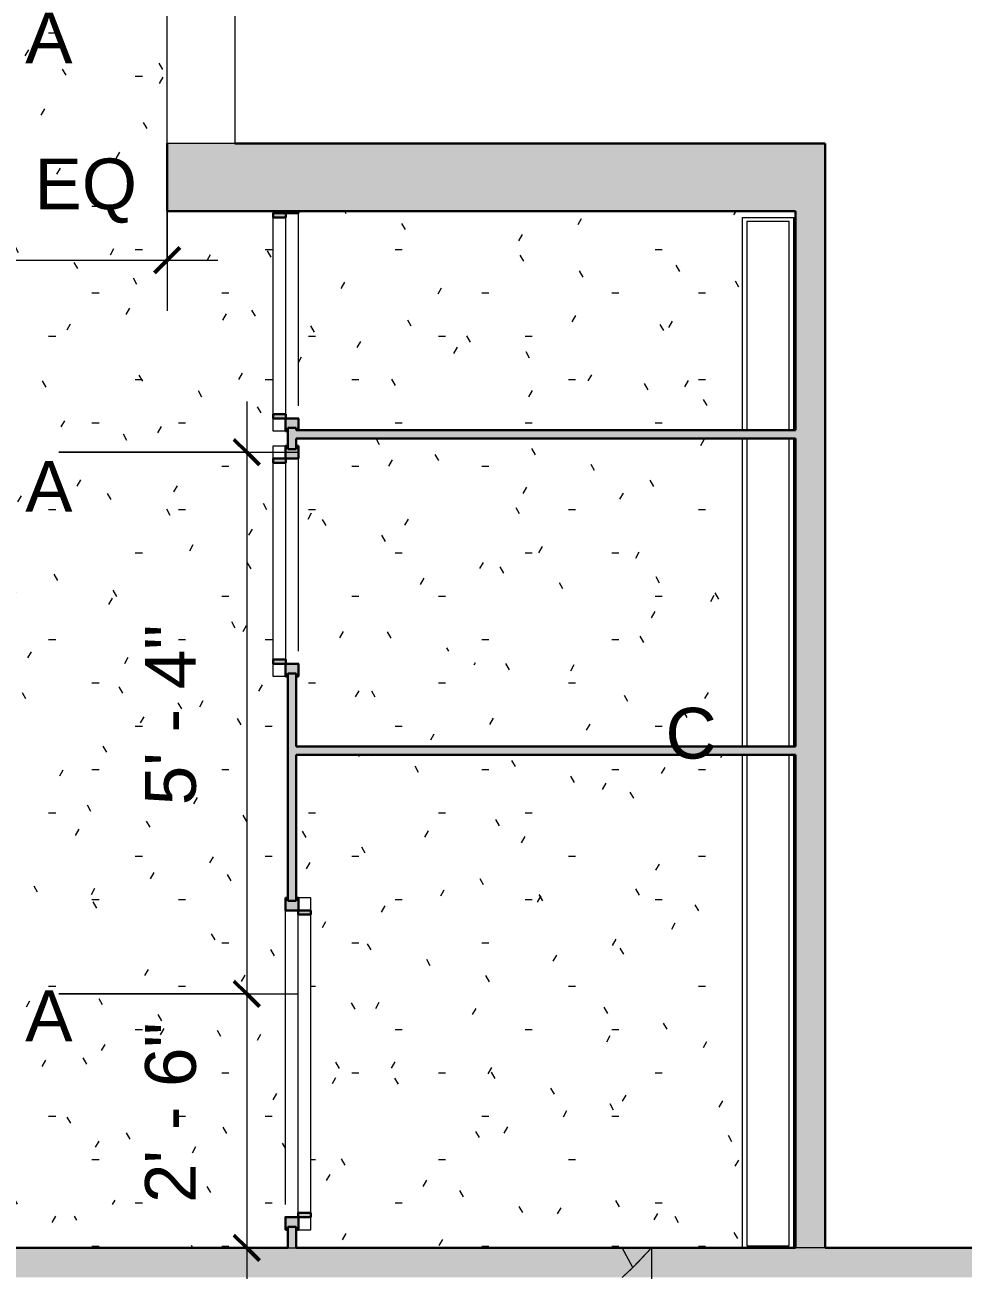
# Model space of a CAD drawing. Header units: inches. Extents: x -3744 to 107, y 238 to 2359.
# Drawn here: x -2818.8 to -2707.9, y 1430.8 to 1577.9 of the extents above; entities that cross this region are included whole.
import ezdxf

# ---------------------------------------------------------------- set-up
doc = ezdxf.new("R2010")
doc.units = ezdxf.units.IN
doc.header["$MEASUREMENT"] = 0
for name, color, linetype, lineweight in [('A-ANNO-DIMS', 211, 'Continuous', 9), ('A-ANNO-DIMS-64', 211, 'Continuous', 9), ('A-CLNG-PATT', 13, 'Continuous', 18), ('A-DOOR', 31, 'Continuous', 18), ('A-WALL', 113, 'Continuous', 18), ('A-Wall-Bldg', 7, 'Continuous', 9), ('A-WALL-PATT', 111, 'Continuous', 18), ('core model_dwg', 8, 'Continuous', 9), ('E-LITE-EQPM', 33, 'Continuous', 9), ('E-LITE-EQPM-IDEN', 33, 'Continuous', 9), ('I-WALL', 2, 'Continuous', 18)]:
    doc.layers.add(name, color=color, linetype=linetype, lineweight=lineweight)
doc.styles.add('Arial_1', font='arial.ttf', dxfattribs={"height": 6})
doc.styles.add('Swis721 Lt BT', font='swissl.ttf', dxfattribs={"height": 6})
doc.dimstyles.new('OTJ_-_3_32__Linear__1_2__Tolerance', dxfattribs={"dimscale": 12, "dimtxt": 6.33189, "dimasz": 0.25, "dimexe": 0.5, "dimexo": 0.333333, "dimgap": 0.333333, "dimtad": 1, "dimdec": 1, "dimrnd": 0.5, "dimzin": 3, "dimdsep": 46, "dimlunit": 4, "dimtxsty": 'Swis721 Lt BT', "dimblk1": 'OBLIQUE', "dimblk2": 'OBLIQUE', "dimsah": 1, "dimcen": 0.09, "dimdle": 0.5, "dimazin": 0, "dimtfac": 1, "dimtdec": 4, "dimtix": 1, "dimtmove": 0, "dimatfit": 3, "dimfxl": 1, "dimtvp": 1, "dimfrac": 2, "dimtolj": 1, "dimtzin": 0, "dimarcsym": 2})

# ---------------------------------------------------------------- blocks, each defined once
blk = doc.blocks.new('Door - Single - Solid Door-7031862-Level 06 RCP')
at = {"layer": 'A-DOOR'}
h = blk.add_hatch(color=250, dxfattribs=at)
h.paths.add_polyline_path([(-15.63, -0.68), (-14.13, -0.68), (-14.13, -2.14), (-13.63, -2.14), (-13.63, -0.64), (-14.13, -0.64), (-14.13, 0.86), (-15.63, 0.86), (-15.63, 0.59), (-15.26, 0.59), (-15.26, -0.41), (-15.63, -0.41), (-15.63, -0.64)], flags=0)
h.paths.add_polyline_path([(21.62, -0.68), (21.62, -2.14), (22.12, -2.14), (22.12, -0.68), (23.62, -0.68), (23.62, -0.41), (23.24, -0.41), (23.24, 0.59), (23.62, 0.59), (23.62, 0.86), (22.12, 0.86), (22.12, -0.64), (21.62, -0.64)], flags=0)
at = {"layer": 'A-DOOR', "color": 8, "lineweight": 30}
for p, q in [((-15.63, 0.59), (-15.63, 0.86)), ((-15.63, 0.86), (-14.13, 0.86)), ((-14.13, 0.86), (-14.13, -0.64)), ((22.12, -0.64), (22.12, 0.86)), ((22.12, 0.86), (23.62, 0.86)), ((23.62, 0.86), (23.62, 0.59)), ((-15.63, -0.68), (-15.63, -0.41)), ((-14.13, -0.68), (-15.63, -0.68)), ((-14.13, -0.64), (-13.63, -0.64)), ((-14.13, -2.14), (-14.13, -0.68)), ((-13.63, -0.64), (-13.63, -2.14)), ((21.62, -2.14), (21.62, -0.64)), ((21.62, -0.64), (22.12, -0.64)), ((23.62, -0.68), (22.12, -0.68)), ((22.12, -0.68), (22.12, -2.14)), ((23.62, -0.41), (23.62, -0.68)), ((-13.63, -2.14), (-14.13, -2.14)), ((22.12, -2.14), (21.62, -2.14))]:
    blk.add_line(p, q, dxfattribs=at)
at = {"layer": 'A-DOOR', "lineweight": 9}
for p, q in [((-14.13, 0.86), (-14.01, 0.86)), ((-12.63, 0.86), (22.12, 0.86)), ((-15.63, -0.68), (-15.63, -2.14)), ((-13.63, -0.64), (21.62, -0.64)), ((23.62, -2.14), (23.62, -0.68)), ((-15.63, -2.14), (-14.13, -2.14)), ((-13.63, -2.14), (21.62, -2.14)), ((22.12, -2.14), (23.62, -2.14))]:
    blk.add_line(p, q, dxfattribs=at)
blk = doc.blocks.new('Door - Single - Solid Door 2-7020873-Level 06 RCP')
at = {"layer": 'A-DOOR'}
h = blk.add_hatch(color=250, dxfattribs=at)
h.paths.add_polyline_path([(-9.63, 0.64), (-9.63, 0.41), (-9.26, 0.41), (-9.26, -0.59), (-9.63, -0.59), (-9.63, -0.86), (-8.13, -0.86), (-8.13, 0.64), (-7.63, 0.64), (-7.63, 2.14), (-8.13, 2.14), (-8.13, 0.68), (-9.63, 0.68)], flags=0)
h.paths.add_polyline_path([(15.62, 0.64), (16.12, 0.64), (16.12, -0.86), (17.62, -0.86), (17.62, -0.59), (17.24, -0.59), (17.24, 0.41), (17.62, 0.41), (17.62, 0.68), (16.12, 0.68), (16.12, 2.14), (15.62, 2.14), (15.62, 0.68)], flags=0)
at = {"layer": 'A-DOOR', "lineweight": 9}
for p, q in [((-9.63, 0.68), (-9.63, 2.14)), ((-9.63, 2.14), (-8.13, 2.14)), ((-7.63, 2.14), (15.62, 2.14)), ((16.12, 2.14), (17.62, 2.14)), ((17.62, 2.14), (17.62, 0.68)), ((-7.63, 0.64), (15.62, 0.64)), ((-8.13, -0.86), (-8.01, -0.86)), ((-6.63, -0.86), (16.12, -0.86))]:
    blk.add_line(p, q, dxfattribs=at)
at = {"layer": 'A-DOOR', "color": 8, "lineweight": 30}
for p, q in [((-8.13, 2.14), (-8.13, 0.68)), ((-7.63, 2.14), (-8.13, 2.14)), ((-7.63, 0.64), (-7.63, 2.14)), ((15.62, 2.14), (15.62, 0.64)), ((16.12, 2.14), (15.62, 2.14)), ((16.12, 0.68), (16.12, 2.14)), ((-8.13, 0.68), (-9.63, 0.68)), ((-9.63, 0.68), (-9.63, 0.41)), ((-8.13, 0.64), (-7.63, 0.64)), ((-8.13, -0.86), (-8.13, 0.64)), ((15.62, 0.64), (16.12, 0.64)), ((17.62, 0.68), (16.12, 0.68)), ((16.12, 0.64), (16.12, -0.86)), ((17.62, 0.41), (17.62, 0.68)), ((-9.63, -0.59), (-9.63, -0.86)), ((-9.63, -0.86), (-8.13, -0.86)), ((16.12, -0.86), (17.62, -0.86)), ((17.62, -0.86), (17.62, -0.59))]:
    blk.add_line(p, q, dxfattribs=at)
blk = doc.blocks.new('Door - Single - Solid Door 2-V2-Level 06 RCP')
at = {"layer": 'A-DOOR'}
h = blk.add_hatch(color=250, dxfattribs=at)
h.paths.add_polyline_path([(-9.63, 0.68), (-9.63, 0.41), (-9.26, 0.41), (-9.26, -0.59), (-9.51, -0.59), (-9.51, -0.86), (-8.13, -0.86), (-8.13, 0.64), (-7.63, 0.64), (-7.63, 2.14), (-8.13, 2.14), (-8.13, 0.68), (-9.26, 0.68)], flags=0)
h.paths.add_polyline_path([(15.62, 0.68), (15.62, 0.64), (16.12, 0.64), (16.12, -0.86), (16.37, -0.86), (16.37, 0.68), (16.12, 0.68), (16.12, 2.14), (15.62, 2.14), (15.62, 0.74)], flags=0)
at = {"layer": 'A-DOOR', "lineweight": 9}
for p, q in [((-9.63, 0.68), (-9.63, 2.14)), ((-9.63, 2.14), (-8.13, 2.14)), ((-7.63, 2.14), (15.62, 2.14)), ((16.12, 2.14), (16.37, 2.14)), ((-7.63, 0.64), (15.62, 0.64)), ((-8.13, -0.86), (-8.01, -0.86)), ((-6.63, -0.86), (16.12, -0.86))]:
    blk.add_line(p, q, dxfattribs=at)
at = {"layer": 'A-DOOR', "color": 8, "lineweight": 30}
for p, q in [((-8.13, 2.14), (-8.13, 0.68)), ((-7.63, 2.14), (-8.13, 2.14)), ((-7.63, 0.64), (-7.63, 2.14)), ((15.62, 2.14), (15.62, 0.64)), ((16.12, 2.14), (15.62, 2.14)), ((16.12, 0.68), (16.12, 2.14)), ((-8.13, 0.68), (-9.63, 0.68)), ((-9.63, 0.68), (-9.63, 0.41)), ((-8.13, 0.64), (-7.63, 0.64)), ((-8.13, -0.86), (-8.13, 0.64)), ((15.62, 0.64), (16.12, 0.64)), ((16.37, 0.68), (16.12, 0.68)), ((16.12, 0.64), (16.12, -0.86)), ((-9.51, -0.86), (-8.13, -0.86)), ((16.12, -0.86), (16.37, -0.86))]:
    blk.add_line(p, q, dxfattribs=at)
blk = doc.blocks.new('Ceiling Light - Linear Box - 1_x4__1 Lamp_ - 120V 3-V7-Level 06 RCP')
at = {"layer": 'E-LITE-EQPM'}
for p, q in [((-60.75, 3), (-2.5, 3)), ((-60.75, 3), (-2.5, 3)), ((-1.5, 3), (34.875, 3)), ((-1.5, 3), (34.875, 3)), ((35.875, 3), (61, 3)), ((35.875, 3), (61, 3)), ((61, 3), (61, -3)), ((61, 3), (61, -3)), ((-2.5, 2.5), (-60.5, 2.5)), ((-60.5, 2.5), (-60.5, -2.5)), ((34.875, 2.5), (-1.5, 2.5)), ((60.5, 2.5), (35.875, 2.5)), ((60.5, -2.5), (60.5, 2.5)), ((-60.5, -2.5), (-2.5, -2.5)), ((-1.5, -2.5), (34.875, -2.5)), ((35.875, -2.5), (60.5, -2.5)), ((-2.5, -3), (-60.75, -3)), ((-2.5, -3), (-60.75, -3)), ((34.875, -3), (-1.5, -3)), ((34.875, -3), (-1.5, -3)), ((61, -3), (35.875, -3)), ((61, -3), (35.875, -3))]:
    blk.add_line(p, q, dxfattribs=at)
blk = doc.blocks.new('core model_dwg_1300 Eye - 5th Floor-6996771-Level 06 RCP')
at = {"layer": 'A-Wall-Bldg', "flags": 128}
for points in [[(-2537.85, 1473.9), (-2537.85, 1433.4), (-2607.72, 1433.4), (-2748.22, 1433.4)], [(-2846.22, 1433.4), (-2846.22, 1443.4), (-2861.72, 1443.4), (-2861.72, 1438.9), (-2877.72, 1438.9), (-2877.72, 1446.9), (-2861.72, 1446.9), (-2842.72, 1446.9), (-2842.72, 1433.4), (-2744.72, 1433.4), (-2744.72, 1419.9), (-2744.72, 1317.9), (-2607.72, 1317.9), (-2525.72, 1317.9), (-2525.72, 1228.9), (-2558.72, 1228.9), (-2558.72, 1220.9), (-2517.72, 1220.9), (-2517.72, 1317.9), (-2517.72, 1403.82), (-2517.72, 1433.4)]]:
    blk.add_lwpolyline(points, dxfattribs=at)
at = {"layer": 'A-WALL-PATT', "color": 7, "lineweight": 9, "flags": 128}
blk.add_lwpolyline([(-2748.22, 1429.9), (-2747.11, 1430.94), (-2746.94, 1431.09), (-2744.72, 1433.4), (-2746.41, 1431.65), (-2746.94, 1431.09), (-2748.22, 1429.9), (-2747.28, 1430.77), (-2746.94, 1431.09), (-2748.22, 1433.4)], dxfattribs=at)
blk = doc.blocks.new('core model_dwg-6996768-Level 06 RCP')
blk.add_blockref('core model_dwg_1300 Eye - 5th Floor-6996771-Level 06 RCP', (0, 0))
blk = doc.blocks.new('DIMBLOCK13-Level 06 RCP')
at = {"layer": 'A-ANNO-DIMS-64'}
for p, q in [((-2821.97, 1572.71), (-2821.97, 1544.1)), ((-2821.97, 1550.1), (-2821.97, 1572.71)), ((-2801.97, 1559.9), (-2801.97, 1544.1)), ((-2801.97, 1550.1), (-2801.97, 1559.9)), ((-2821.97, 1550.1), (-2795.97, 1550.1))]:
    blk.add_line(p, q, dxfattribs=at)
at = {"layer": 'A-ANNO-DIMS-64', "lineweight": 50}
for p, q in [((-2821.97, 1550.1), (-2820.47, 1551.6)), ((-2801.97, 1550.1), (-2800.47, 1551.6)), ((-2821.97, 1550.1), (-2823.47, 1548.6)), ((-2801.97, 1550.1), (-2803.47, 1548.6))]:
    blk.add_line(p, q, dxfattribs=at)
at = {"layer": 'A-ANNO-DIMS-64', "color": 0, "insert": (-2817.64, 1562.11), "char_height": 6, "width": 13.6286, "attachment_point": 1, "line_spacing_factor": 1.005062, "style": 'Swis721 Lt BT'}
blk.add_mtext('EQ', dxfattribs=at)
blk = doc.blocks.new('_Oblique')
at = {"color": 0, "linetype": 'ByBlock', "lineweight": -2}
blk.add_line((-0.5, -0.5), (0.5, 0.5), dxfattribs=at)
blk = doc.blocks.new('DIMBLOCK17-Level 06 RCP')
at = {"layer": 'A-ANNO-DIMS-64'}
for p, q in [((-2792.57, 1533.4), (-2792.57, 1463.4)), ((-2814.78, 1527.4), (-2786.57, 1527.4)), ((-2792.57, 1527.4), (-2814.78, 1527.4)), ((-2814.78, 1463.4), (-2786.57, 1463.4)), ((-2792.57, 1463.4), (-2814.78, 1463.4))]:
    blk.add_line(p, q, dxfattribs=at)
at = {"layer": 'A-ANNO-DIMS-64', "lineweight": 50}
for p, q in [((-2792.57, 1527.4), (-2794.07, 1528.9)), ((-2792.57, 1527.4), (-2791.07, 1525.9)), ((-2792.57, 1463.4), (-2794.07, 1464.9)), ((-2792.57, 1463.4), (-2791.07, 1461.9))]:
    blk.add_line(p, q, dxfattribs=at)
at = {"layer": 'A-ANNO-DIMS-64', "color": 0, "insert": (-2804.58, 1485.7), "char_height": 6, "width": 23.2772, "attachment_point": 1, "rotation": 90, "line_spacing_factor": 1.005062, "style": 'Swis721 Lt BT'}
blk.add_mtext('5\' - 4"', dxfattribs=at)
blk = doc.blocks.new('DIMBLOCK18-Level 06 RCP')
at = {"layer": 'A-ANNO-DIMS-64', "lineweight": 50}
for p, q in [((-2792.57, 1463.4), (-2794.07, 1464.9)), ((-2792.57, 1463.4), (-2791.07, 1461.9)), ((-2792.57, 1433.4), (-2794.07, 1434.9)), ((-2792.57, 1433.4), (-2791.07, 1431.9))]:
    blk.add_line(p, q, dxfattribs=at)
at = {"layer": 'A-ANNO-DIMS-64'}
for p, q in [((-2814.78, 1463.4), (-2786.57, 1463.4)), ((-2792.57, 1463.4), (-2814.78, 1463.4)), ((-2792.57, 1463.4), (-2792.57, 1427.4)), ((-2794.45, 1433.4), (-2786.57, 1433.4)), ((-2792.57, 1433.4), (-2794.45, 1433.4))]:
    blk.add_line(p, q, dxfattribs=at)
at = {"layer": 'A-ANNO-DIMS-64', "color": 0, "insert": (-2804.58, 1438.7), "char_height": 6, "width": 23.2772, "attachment_point": 1, "rotation": 90, "line_spacing_factor": 1.005062, "style": 'Swis721 Lt BT'}
blk.add_mtext('2\' - 6"', dxfattribs=at)

msp = doc.modelspace()

# ---------------------------------------------------------------- hatches: boundary and pattern name
at = {"layer": 'A-CLNG-PATT'}
h = msp.add_hatch(dxfattribs=at)
h.set_pattern_fill('FP_1', color=256, style=0, pattern_type=2)
h.set_pattern_definition([(0, (0, 0), (20.48, 5.12), [0.845, -14.515, 0.845, -14.515, -81.92]), (0, (0, 0), (20.48, 5.12), [-30.72, 0.845, -29.875, 0.845, -14.515, -35.84]), (0, (0, 0), (20.48, 5.12), [-76.8, 0.845, -9.395, 0.845, -24.755]), (120, (7.68, 2.56), (-14.67405, 15.1762), [0.845, -14.515, 0.845, -14.515, -81.92]), (120, (7.68, 2.56), (-14.67405, 15.1762), [-30.72, 0.845, -29.875, 0.845, -14.515, -35.84]), (120, (7.68, 2.56), (-14.67405, 15.1762), [-76.8, 0.845, -9.395, 0.845, -24.755]), (240, (10.24, 12.8), (-5.80595, -20.2962), [0.845, -14.515, 0.845, -14.515, -81.92]), (240, (10.24, 12.8), (-5.80595, -20.2962), [-30.72, 0.845, -29.875, 0.845, -14.515, -35.84]), (240, (10.24, 12.8), (-5.80595, -20.2962), [-76.8, 0.845, -9.395, 0.845, -24.755])])
h.paths.add_polyline_path([(-2786.49, 1433.4), (-2733.97, 1433.4), (-2733.97, 1491.65), (-2786.72, 1491.65), (-2786.72, 1474.77), (-2784.99, 1474.77), (-2784.99, 1435.52), (-2786.72, 1435.52), (-2786.72, 1433.4)], flags=0)
h.paths.add_polyline_path([(-2839.22, 1433.4), (-2787.72, 1433.4), (-2787.72, 1435.52), (-2787.99, 1435.52), (-2787.99, 1437.15), (-2823.99, 1437.15), (-2823.99, 1438.52), (-2787.99, 1438.52), (-2787.99, 1474.77), (-2787.72, 1474.77), (-2787.72, 1500.9), (-2789.45, 1500.9), (-2789.45, 1528.15), (-2787.72, 1528.15), (-2787.72, 1529.9), (-2789.45, 1529.9), (-2789.45, 1555.9), (-2801.97, 1555.9), (-2801.97, 1631.65), (-2874.22, 1631.65), (-2874.22, 1613.27), (-2873.47, 1613.27), (-2873.47, 1577.02), (-2837.47, 1577.02), (-2837.47, 1575.65), (-2873.47, 1575.65), (-2873.47, 1574.02), (-2874.22, 1574.02), (-2874.22, 1563.9), (-2841.97, 1563.9), (-2841.97, 1555.9), (-2842.22, 1555.9), (-2842.22, 1533.9), (-2870.22, 1533.9), (-2870.22, 1529.65), (-2867.84, 1529.65), (-2867.84, 1505.65), (-2870.22, 1505.65), (-2870.22, 1494.15), (-2867.84, 1494.15), (-2867.84, 1470.15), (-2870.22, 1470.15), (-2870.22, 1461.9), (-2842.22, 1461.9), (-2842.22, 1433.4), (-2841.04, 1433.4)], flags=0)
h.paths.add_polyline_path([(-2727.72, 1433.4), (-2727.72, 1491.65), (-2727.97, 1491.65), (-2727.97, 1433.4)], flags=0)
h.paths.add_polyline_path([(-2744.73, 1492.65), (-2733.97, 1492.65), (-2733.97, 1529.02), (-2786.72, 1529.02), (-2786.72, 1528.15), (-2786.45, 1528.15), (-2786.45, 1503.9), (-2762.45, 1503.9), (-2762.45, 1502.52), (-2786.45, 1502.52), (-2786.45, 1500.9), (-2786.72, 1500.9), (-2786.72, 1492.65), (-2757.85, 1492.65)], flags=0)
h.paths.add_polyline_path([(-2727.72, 1492.65), (-2727.72, 1529.02), (-2727.97, 1529.02), (-2727.97, 1492.65)], flags=0)
h.paths.add_polyline_path([(-2733.97, 1530.02), (-2733.97, 1555.15), (-2727.97, 1555.15), (-2727.97, 1530.02), (-2727.72, 1530.02), (-2727.72, 1555.9), (-2786.45, 1555.9), (-2786.45, 1532.9), (-2762.45, 1532.9), (-2762.45, 1531.52), (-2786.45, 1531.52), (-2786.45, 1530.02), (-2744.73, 1530.02)], flags=0)
at = {"layer": 'A-WALL-PATT', "lineweight": 9}
for points in [[(-2724.22, 1555.9), (-2724.22, 1563.9), (-2801.97, 1563.9), (-2801.97, 1555.9), (-2727.72, 1555.9)], [(-2724.22, 1433.4), (-2724.22, 1555.9), (-2727.72, 1555.9), (-2727.72, 1433.4)], [(-2733.47, 1529.02), (-2727.72, 1529.02), (-2727.72, 1530.02), (-2786.72, 1530.02), (-2786.72, 1529.02), (-2744.73, 1529.02)], [(-2786.45, 1491.65), (-2727.72, 1491.65), (-2727.72, 1492.65), (-2786.72, 1492.65), (-2786.72, 1491.65)], [(-2695.41, 1429.9), (-2695.35, 1429.9), (-2695.35, 1433.4), (-2858.22, 1433.4), (-2858.22, 1429.9), (-2697.1, 1429.9)]]:
    msp.add_hatch(color=7, dxfattribs=at).paths.add_polyline_path(points, flags=0)
h = msp.add_hatch(color=7, dxfattribs=at)
h.paths.add_polyline_path([(-2786.72, 1433.4), (-2786.72, 1435.9), (-2787.72, 1435.9), (-2787.72, 1433.4)], flags=0)
h.paths.add_polyline_path([(-2786.72, 1474.4), (-2786.72, 1501.27), (-2787.72, 1501.27), (-2787.72, 1474.4)], flags=0)
h.paths.add_polyline_path([(-2786.72, 1527.77), (-2786.72, 1530.27), (-2787.72, 1530.27), (-2787.72, 1527.77)], flags=0)

# ---------------------------------------------------------------- linework, layer by layer
at = {"layer": 'A-WALL'}
for p, q in [((-2801.97, 1563.9), (-2801.97, 1631.65)), ((-2793.97, 1594.9), (-2793.97, 1563.9)), ((-2793.97, 1563.9), (-2801.97, 1563.9))]:
    msp.add_line(p, q, dxfattribs=at)
at = {"layer": 'A-WALL', "color": 8, "lineweight": 30}
for p, q in [((-2801.97, 1555.9), (-2801.97, 1563.9)), ((-2793.97, 1563.9), (-2724.22, 1563.9)), ((-2724.22, 1563.9), (-2724.22, 1555.9)), ((-2727.72, 1555.9), (-2801.97, 1555.9))]:
    msp.add_line(p, q, dxfattribs=at)
at = {"layer": 'I-WALL', "color": 8, "lineweight": 30}
for p, q in [((-2727.72, 1530.02), (-2727.72, 1555.9)), ((-2724.22, 1555.9), (-2724.22, 1433.4)), ((-2787.72, 1527.77), (-2787.72, 1530.27)), ((-2787.72, 1530.27), (-2786.72, 1530.27)), ((-2786.72, 1530.27), (-2786.72, 1530.02)), ((-2786.72, 1530.02), (-2727.72, 1530.02)), ((-2786.72, 1529.02), (-2786.72, 1527.77)), ((-2727.72, 1529.02), (-2786.72, 1529.02)), ((-2727.72, 1492.65), (-2727.72, 1529.02)), ((-2786.72, 1527.77), (-2787.72, 1527.77)), ((-2787.72, 1474.4), (-2787.72, 1501.27)), ((-2787.72, 1501.27), (-2786.72, 1501.27)), ((-2786.72, 1501.27), (-2786.72, 1492.65)), ((-2786.72, 1492.65), (-2727.72, 1492.65)), ((-2786.72, 1491.65), (-2786.72, 1474.4)), ((-2727.72, 1491.65), (-2786.72, 1491.65)), ((-2727.72, 1433.4), (-2727.72, 1491.65)), ((-2786.72, 1474.4), (-2787.72, 1474.4)), ((-2787.72, 1433.4), (-2787.72, 1435.9)), ((-2787.72, 1435.9), (-2786.72, 1435.9)), ((-2786.72, 1435.9), (-2786.72, 1433.4)), ((-2842.22, 1433.4), (-2787.72, 1433.4)), ((-2786.72, 1433.4), (-2727.72, 1433.4)), ((-2724.22, 1433.4), (-2697.1, 1433.4))]:
    msp.add_line(p, q, dxfattribs=at)

# ---------------------------------------------------------------- block references
at = {"layer": 'A-DOOR', "rotation": 89.99999999999984}
for name, p in [('Door - Single - Solid Door 2-V2-Level 06 RCP', (-2787.3, 1539.53)), ('Door - Single - Solid Door 2-7020873-Level 06 RCP', (-2787.3, 1510.53)), ('Door - Single - Solid Door-7031862-Level 06 RCP', (-2787.13, 1451.15))]:
    msp.add_blockref(name, p, dxfattribs=at)
at = {"layer": 'core model_dwg', "color": 7}
msp.add_blockref('core model_dwg-6996768-Level 06 RCP', (0, 0), dxfattribs=at)
at = {"layer": 'E-LITE-EQPM', "rotation": 89.99999999999991}
msp.add_blockref('Ceiling Light - Linear Box - 1_x4__1 Lamp_ - 120V 3-V7-Level 06 RCP', (-2730.97, 1494.15), dxfattribs=at)

# ---------------------------------------------------------------- texts
at = {"layer": 'E-LITE-EQPM-IDEN', "char_height": 6, "attachment_point": 1, "style": 'Arial_1'}
for s, insert, width in [('A', (-2818.74, 1579.36), 6.868), ('A', (-2818.74, 1526.37), 6.868), ('C', (-2743.08, 1497.21), 7.474), ('A', (-2818.74, 1463.82), 6.868)]:
    msp.add_mtext(s, dxfattribs=dict(at, insert=insert, width=width))

# ---------------------------------------------------------------- dimensions: what is measured, and where the dimension line sits
at = {"layer": 'A-ANNO-DIMS'}
dim = msp.add_linear_dim(base=(-2801.97, 1550.1), p1=(-2821.97, 1576.71), p2=(-2801.97, 1563.9), text='EQ', dimstyle='OTJ_-_3_32__Linear__1_2__Tolerance', override={"dimpost": '<>', "dimfxl": 23.751973}, dxfattribs=at)
dim.commit()
dim.dimension.update_dxf_attribs({"geometry": 'DIMBLOCK13-Level 06 RCP', "text_midpoint": (-2811.97, 1557.4)})
for base, p1, p2, override, picture, middle in [((-2792.57, 1463.4), (-2818.78, 1527.4), (-2818.78, 1463.4), {"dimpost": '<>', "dimfxl": 64}, 'DIMBLOCK17-Level 06 RCP', (-2799.66, 1495.4)), ((-2792.57, 1433.4), (-2818.78, 1463.4), (-2790.45, 1433.4), {"dimpost": '<>', "dimfxl": 41.26017}, 'DIMBLOCK18-Level 06 RCP', (-2799.66, 1448.4))]:
    dim = msp.add_linear_dim(base=base, p1=p1, p2=p2, angle=90, dimstyle='OTJ_-_3_32__Linear__1_2__Tolerance', override=override, dxfattribs=at)
    dim.commit()
    dim.dimension.update_dxf_attribs({"geometry": picture, "text_midpoint": middle})

doc.saveas('drawing.dxf')
